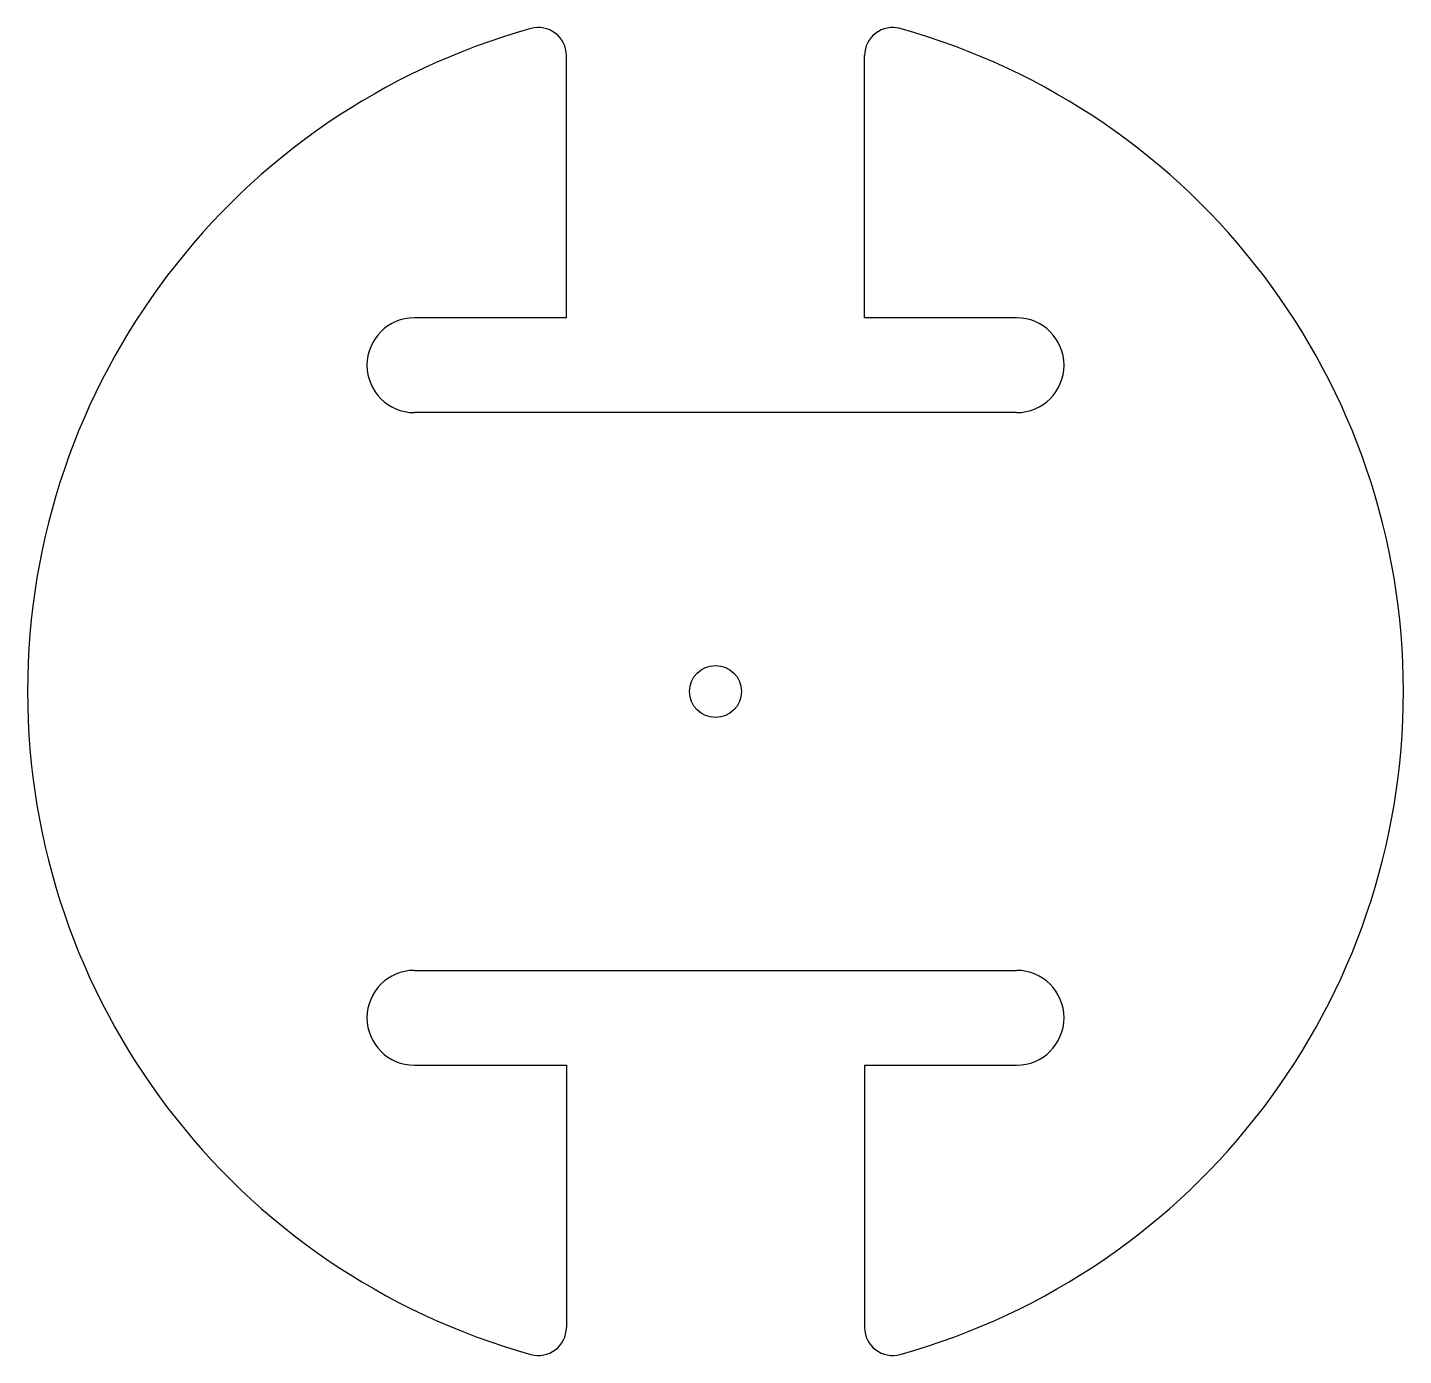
# Model space of a CAD drawing. Extents: x -24.7 to 24.7, y -23.8 to 23.8.
import ezdxf

# ---------------------------------------------------------------- set-up
doc = ezdxf.new("R2010")
doc.units = 0
doc.header["$MEASUREMENT"] = 0
doc.layers.add('VISIBLE', color=7, linetype='CONTINUOUS')

msp = doc.modelspace()

# ---------------------------------------------------------------- linework, layer by layer
at = {"layer": 'VISIBLE'}
for p, q in [((-5.35, 13.4), (-5.35, 22.808)), ((5.35, 13.4), (5.35, 22.808)), ((-5.35, 13.4), (-10.8, 13.4)), ((10.8, 13.4), (5.35, 13.4)), ((10.8, 10), (-10.8, 10)), ((-10.8, -10), (10.8, -10)), ((-10.8, -13.4), (-5.35, -13.4)), ((-5.35, -13.4), (-5.35, -22.808)), ((5.35, -13.4), (5.35, -22.808)), ((5.35, -13.4), (10.8, -13.4))]:
    msp.add_line(p, q, dxfattribs=at)
msp.add_circle((0, 0), 0.93, dxfattribs=at)
for centre, radius, start, end in [((0, 0), 24.675, 105.558, 254.442), ((-6.35, 22.808), 1, 0, 105.558), ((6.35, 22.808), 1, 74.442, 180), ((0, 0), 24.675, 285.558, 74.442), ((-10.8, 11.7), 1.7, 90, 270), ((10.8, 11.7), 1.7, 270, 90), ((-10.8, -11.7), 1.7, 90, 270), ((10.8, -11.7), 1.7, 270, 90), ((-6.35, -22.808), 1, 254.442, 0), ((6.35, -22.808), 1, 180, 285.558)]:
    msp.add_arc(centre, radius, start, end, dxfattribs=at)

doc.saveas('drawing.dxf')
